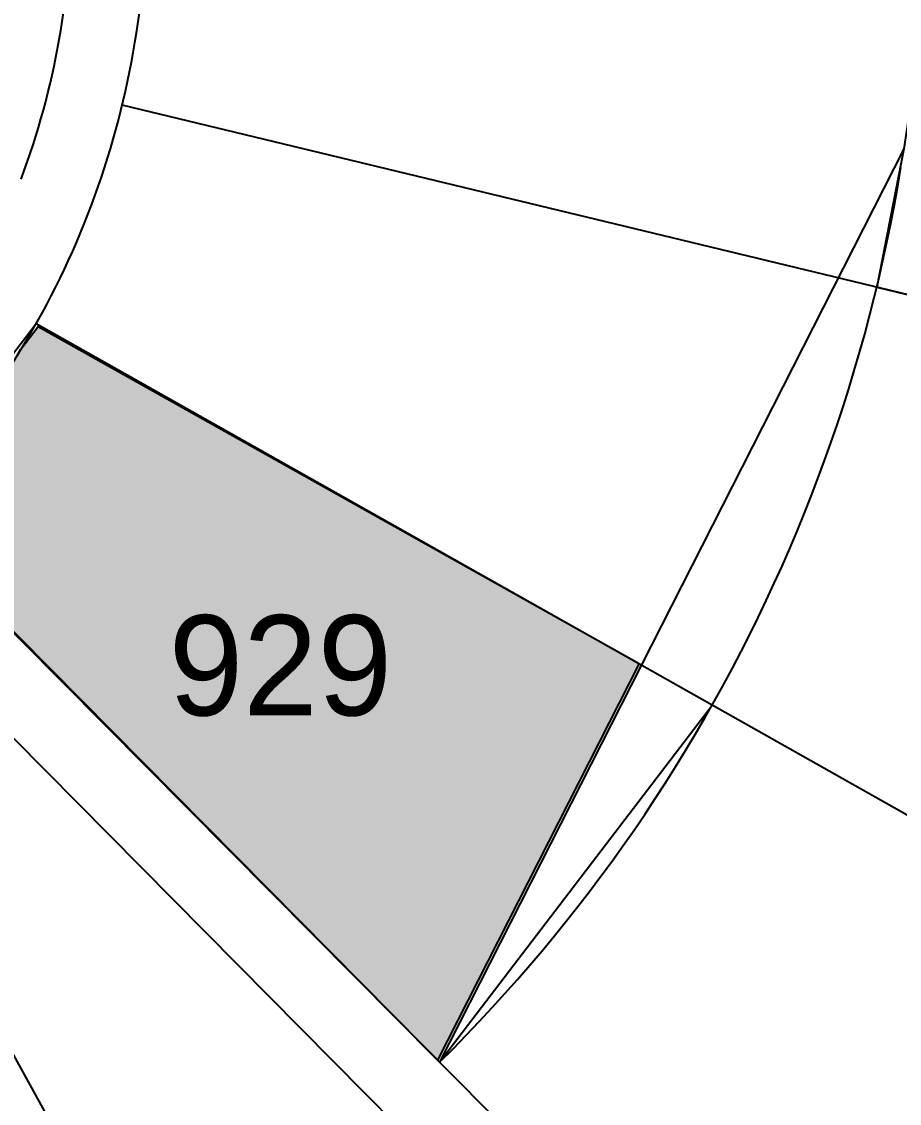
# Model space of a CAD drawing. Header units: metres. Extents: x 680594 to 684853, y 828874 to 830078.
# Drawn here: x 682194.54 to 682229.59, y 829540.97 to 829584.18 of the extents above; entities that cross this region are included whole.
import ezdxf
from ezdxf.enums import TextEntityAlignment as Align

# ---------------------------------------------------------------- set-up
doc = ezdxf.new("R2010")
doc.units = ezdxf.units.M
for name, color, linetype in [('PLOT_LINES', 7, 'Continuous'), ('PLOT_NUMBERS', 7, 'Continuous'), ('SELECTED_PLOTS', 3, 'Continuous')]:
    doc.layers.add(name, color=color, linetype=linetype)

msp = doc.modelspace()

# ---------------------------------------------------------------- hatches: boundary and pattern name
at = {"layer": 'SELECTED_PLOTS'}
h = msp.add_hatch(color=3, dxfattribs=at)
h.dxf.hatch_style = 1
h.paths.add_polyline_path([(682189.5, 829564.5), (682191, 829566.3), (682192.5, 829568.4), (682194, 829570.2), (682194.509, 829571.091), (682195.2, 829572), (682219.198, 829558.535), (682211.151, 829542.7)])

# ---------------------------------------------------------------- linework, layer by layer
at = {"layer": 'PLOT_LINES'}
for points in [[(682242.385, 829662.518), (682229.772, 829579.093), (682211.23, 829542.616)], [(682242.385, 829662.518), (682229.772, 829579.093), (682211.23, 829542.616)], [(682242.385, 829662.518), (682229.772, 829579.093), (682211.23, 829542.616)], [(682242.385, 829662.518), (682229.772, 829579.093), (682211.23, 829542.616)], [(682196.154, 829584.176), (682207.422, 829658.702)], [(682196.154, 829584.176), (682207.422, 829658.702)], [(682199.12, 829583.727), (682210.388, 829658.253)], [(682199.12, 829583.727), (682210.388, 829658.253)], [(682199.12, 829583.727), (682210.388, 829658.253)], [(682199.12, 829583.727), (682210.388, 829658.253)], [(682260.423, 829574.459), (682262.273, 829586.693), (682231.621, 829591.327), (682229.772, 829579.093), (682228.691, 829573.573), (682258.827, 829566.306), (682260.423, 829574.459)], [(682194.514, 829577.886), (682194.639, 829578.225), (682194.761, 829578.566), (682194.878, 829578.908), (682194.992, 829579.252), (682195.101, 829579.596), (682195.207, 829579.943), (682195.308, 829580.29), (682195.406, 829580.638), (682195.499, 829580.988), (682195.588, 829581.338), (682195.673, 829581.69), (682195.754, 829582.043), (682195.831, 829582.396), (682195.904, 829582.75), (682195.973, 829583.106), (682196.037, 829583.462), (682196.098, 829583.818), (682196.154, 829584.176)], [(682194.514, 829577.886), (682194.639, 829578.225), (682194.761, 829578.566), (682194.878, 829578.908), (682194.992, 829579.252), (682195.101, 829579.596), (682195.207, 829579.943), (682195.308, 829580.29), (682195.406, 829580.638), (682195.499, 829580.988), (682195.588, 829581.338), (682195.673, 829581.69), (682195.754, 829582.043), (682195.831, 829582.396), (682195.904, 829582.75), (682195.973, 829583.106), (682196.037, 829583.462), (682196.098, 829583.818), (682196.154, 829584.176)], [(682194.514, 829577.886), (682194.639, 829578.225), (682194.761, 829578.566), (682194.878, 829578.908), (682194.992, 829579.252), (682195.101, 829579.596), (682195.207, 829579.943), (682195.308, 829580.29), (682195.406, 829580.638), (682195.499, 829580.988), (682195.588, 829581.338), (682195.673, 829581.69), (682195.754, 829582.043), (682195.831, 829582.396), (682195.904, 829582.75), (682195.973, 829583.106), (682196.037, 829583.462), (682196.098, 829583.818), (682196.154, 829584.176)], [(682194.514, 829577.886), (682194.639, 829578.225), (682194.761, 829578.566), (682194.878, 829578.908), (682194.992, 829579.252), (682195.101, 829579.596), (682195.207, 829579.943), (682195.308, 829580.29), (682195.406, 829580.638), (682195.499, 829580.988), (682195.588, 829581.338), (682195.673, 829581.69), (682195.754, 829582.043), (682195.831, 829582.396), (682195.904, 829582.75), (682195.973, 829583.106), (682196.037, 829583.462), (682196.098, 829583.818), (682196.154, 829584.176)], [(682194.352, 829570.819), (682194.56, 829571.156), (682194.763, 829571.496), (682194.963, 829571.838), (682195.159, 829572.182), (682195.35, 829572.528), (682195.538, 829572.877), (682195.721, 829573.228), (682195.901, 829573.581), (682196.076, 829573.936), (682196.247, 829574.293), (682196.414, 829574.652), (682196.577, 829575.013), (682196.735, 829575.375), (682196.89, 829575.74), (682197.04, 829576.106), (682197.185, 829576.474), (682197.327, 829576.844), (682197.464, 829577.215), (682197.597, 829577.588), (682197.725, 829577.963), (682197.849, 829578.339), (682197.969, 829578.716), (682198.085, 829579.095), (682198.195, 829579.475), (682198.302, 829579.856), (682198.404, 829580.239), (682198.502, 829580.622), (682198.595, 829581.007), (682198.683, 829581.393), (682198.767, 829581.78), (682198.847, 829582.168), (682198.922, 829582.556), (682198.993, 829582.946), (682199.059, 829583.336), (682199.12, 829583.727)], [(682194.352, 829570.819), (682194.56, 829571.156), (682194.763, 829571.496), (682194.963, 829571.838), (682195.159, 829572.182), (682195.35, 829572.528), (682195.538, 829572.877), (682195.721, 829573.228), (682195.901, 829573.581), (682196.076, 829573.936), (682196.247, 829574.293), (682196.414, 829574.652), (682196.577, 829575.013), (682196.735, 829575.375), (682196.89, 829575.74), (682197.04, 829576.106), (682197.185, 829576.474), (682197.327, 829576.844), (682197.464, 829577.215), (682197.597, 829577.588), (682197.725, 829577.963), (682197.849, 829578.339), (682197.969, 829578.716), (682198.085, 829579.095), (682198.195, 829579.475), (682198.302, 829579.856), (682198.404, 829580.239), (682198.502, 829580.622), (682198.595, 829581.007), (682198.683, 829581.393), (682198.767, 829581.78), (682198.847, 829582.168), (682198.922, 829582.556), (682198.993, 829582.946), (682199.059, 829583.336), (682199.12, 829583.727)], [(682194.352, 829570.819), (682194.56, 829571.156), (682194.763, 829571.496), (682194.963, 829571.838), (682195.159, 829572.182), (682195.35, 829572.528), (682195.538, 829572.877), (682195.721, 829573.228), (682195.901, 829573.581), (682196.076, 829573.936), (682196.247, 829574.293), (682196.414, 829574.652), (682196.577, 829575.013), (682196.735, 829575.375), (682196.89, 829575.74), (682197.04, 829576.106), (682197.185, 829576.474), (682197.327, 829576.844), (682197.464, 829577.215), (682197.597, 829577.588), (682197.725, 829577.963), (682197.849, 829578.339), (682197.969, 829578.716), (682198.085, 829579.095), (682198.195, 829579.475), (682198.302, 829579.856), (682198.404, 829580.239), (682198.502, 829580.622), (682198.595, 829581.007), (682198.683, 829581.393), (682198.767, 829581.78), (682198.847, 829582.168), (682198.922, 829582.556), (682198.993, 829582.946), (682199.059, 829583.336), (682199.12, 829583.727)], [(682194.352, 829570.819), (682194.56, 829571.156), (682194.763, 829571.496), (682194.963, 829571.838), (682195.159, 829572.182), (682195.35, 829572.528), (682195.538, 829572.877), (682195.721, 829573.228), (682195.901, 829573.581), (682196.076, 829573.936), (682196.247, 829574.293), (682196.414, 829574.652), (682196.577, 829575.013), (682196.735, 829575.375), (682196.89, 829575.74), (682197.04, 829576.106), (682197.185, 829576.474), (682197.327, 829576.844), (682197.464, 829577.215), (682197.597, 829577.588), (682197.725, 829577.963), (682197.849, 829578.339), (682197.969, 829578.716), (682198.085, 829579.095), (682198.195, 829579.475), (682198.302, 829579.856), (682198.404, 829580.239), (682198.502, 829580.622), (682198.595, 829581.007), (682198.683, 829581.393), (682198.767, 829581.78), (682198.847, 829582.168), (682198.922, 829582.556), (682198.993, 829582.946), (682199.059, 829583.336), (682199.12, 829583.727)], [(682258.827, 829566.306), (682198.555, 829580.84)], [(682258.827, 829566.306), (682198.555, 829580.84)], [(682258.827, 829566.306), (682198.555, 829580.84)], [(682258.827, 829566.306), (682198.555, 829580.84)], [(682211.23, 829542.616), (682211.765, 829543.151), (682212.294, 829543.693), (682212.816, 829544.241), (682213.331, 829544.795), (682213.841, 829545.355), (682214.343, 829545.92), (682214.84, 829546.492), (682215.329, 829547.069), (682215.812, 829547.652), (682216.287, 829548.241), (682216.756, 829548.835), (682217.218, 829549.435), (682217.673, 829550.039), (682218.121, 829550.649), (682218.562, 829551.265), (682218.995, 829551.885), (682219.422, 829552.51), (682219.841, 829553.141), (682220.252, 829553.776), (682220.657, 829554.416), (682221.053, 829555.06), (682221.443, 829555.709), (682221.824, 829556.363), (682222.198, 829557.021), (682222.564, 829557.683), (682222.923, 829558.35), (682223.274, 829559.02), (682223.617, 829559.695), (682223.952, 829560.374), (682224.279, 829561.056), (682224.598, 829561.742), (682224.909, 829562.432), (682225.212, 829563.126), (682225.507, 829563.823), (682225.794, 829564.523), (682226.073, 829565.227), (682226.343, 829565.934), (682226.606, 829566.644), (682226.86, 829567.357), (682227.105, 829568.073), (682227.343, 829568.791), (682227.571, 829569.513), (682227.792, 829570.237), (682228.004, 829570.963), (682228.208, 829571.692), (682228.403, 829572.423), (682228.589, 829573.157), (682228.767, 829573.893), (682228.937, 829574.63), (682229.097, 829575.37), (682229.25, 829576.111), (682229.393, 829576.854), (682229.528, 829577.599), (682229.654, 829578.345)], [(682211.23, 829542.616), (682211.765, 829543.151), (682212.294, 829543.693), (682212.816, 829544.241), (682213.331, 829544.795), (682213.841, 829545.355), (682214.343, 829545.92), (682214.84, 829546.492), (682215.329, 829547.069), (682215.812, 829547.652), (682216.287, 829548.241), (682216.756, 829548.835), (682217.218, 829549.435), (682217.673, 829550.039), (682218.121, 829550.649), (682218.562, 829551.265), (682218.995, 829551.885), (682219.422, 829552.51), (682219.841, 829553.141), (682220.252, 829553.776), (682220.657, 829554.416), (682221.053, 829555.06), (682221.443, 829555.709), (682221.824, 829556.363), (682222.198, 829557.021), (682222.564, 829557.683), (682222.923, 829558.35), (682223.274, 829559.02), (682223.617, 829559.695), (682223.952, 829560.374), (682224.279, 829561.056), (682224.598, 829561.742), (682224.909, 829562.432), (682225.212, 829563.126), (682225.507, 829563.823), (682225.794, 829564.523), (682226.073, 829565.227), (682226.343, 829565.934), (682226.606, 829566.644), (682226.86, 829567.357), (682227.105, 829568.073), (682227.343, 829568.791), (682227.571, 829569.513), (682227.792, 829570.237), (682228.004, 829570.963), (682228.208, 829571.692), (682228.403, 829572.423), (682228.589, 829573.157), (682228.767, 829573.893), (682228.937, 829574.63), (682229.097, 829575.37), (682229.25, 829576.111), (682229.393, 829576.854), (682229.528, 829577.599), (682229.654, 829578.345)], [(682211.23, 829542.616), (682211.765, 829543.151), (682212.294, 829543.693), (682212.816, 829544.241), (682213.331, 829544.795), (682213.841, 829545.355), (682214.343, 829545.92), (682214.84, 829546.492), (682215.329, 829547.069), (682215.812, 829547.652), (682216.287, 829548.241), (682216.756, 829548.835), (682217.218, 829549.435), (682217.673, 829550.039), (682218.121, 829550.649), (682218.562, 829551.265), (682218.995, 829551.885), (682219.422, 829552.51), (682219.841, 829553.141), (682220.252, 829553.776), (682220.657, 829554.416), (682221.053, 829555.06), (682221.443, 829555.709), (682221.824, 829556.363), (682222.198, 829557.021), (682222.564, 829557.683), (682222.923, 829558.35), (682223.274, 829559.02), (682223.617, 829559.695), (682223.952, 829560.374), (682224.279, 829561.056), (682224.598, 829561.742), (682224.909, 829562.432), (682225.212, 829563.126), (682225.507, 829563.823), (682225.794, 829564.523), (682226.073, 829565.227), (682226.343, 829565.934), (682226.606, 829566.644), (682226.86, 829567.357), (682227.105, 829568.073), (682227.343, 829568.791), (682227.571, 829569.513), (682227.792, 829570.237), (682228.004, 829570.963), (682228.208, 829571.692), (682228.403, 829572.423), (682228.589, 829573.157), (682228.767, 829573.893), (682228.937, 829574.63), (682229.097, 829575.37), (682229.25, 829576.111), (682229.393, 829576.854), (682229.528, 829577.599), (682229.654, 829578.345)], [(682211.23, 829542.616), (682211.765, 829543.151), (682212.294, 829543.693), (682212.816, 829544.241), (682213.331, 829544.795), (682213.841, 829545.355), (682214.343, 829545.92), (682214.84, 829546.492), (682215.329, 829547.069), (682215.812, 829547.652), (682216.287, 829548.241), (682216.756, 829548.835), (682217.218, 829549.435), (682217.673, 829550.039), (682218.121, 829550.649), (682218.562, 829551.265), (682218.995, 829551.885), (682219.422, 829552.51), (682219.841, 829553.141), (682220.252, 829553.776), (682220.657, 829554.416), (682221.053, 829555.06), (682221.443, 829555.709), (682221.824, 829556.363), (682222.198, 829557.021), (682222.564, 829557.683), (682222.923, 829558.35), (682223.274, 829559.02), (682223.617, 829559.695), (682223.952, 829560.374), (682224.279, 829561.056), (682224.598, 829561.742), (682224.909, 829562.432), (682225.212, 829563.126), (682225.507, 829563.823), (682225.794, 829564.523), (682226.073, 829565.227), (682226.343, 829565.934), (682226.606, 829566.644), (682226.86, 829567.357), (682227.105, 829568.073), (682227.343, 829568.791), (682227.571, 829569.513), (682227.792, 829570.237), (682228.004, 829570.963), (682228.208, 829571.692), (682228.403, 829572.423), (682228.589, 829573.157), (682228.767, 829573.893), (682228.937, 829574.63), (682229.097, 829575.37), (682229.25, 829576.111), (682229.393, 829576.854), (682229.528, 829577.599), (682229.654, 829578.345)], [(682222.118, 829556.878), (682195.116, 829572.107), (682189.421, 829564.647), (682211.23, 829542.616), (682222.118, 829556.878)], [(682249.119, 829541.648), (682195.116, 829572.107)], [(682249.119, 829541.648), (682195.116, 829572.107)], [(682249.119, 829541.648), (682195.116, 829572.107)], [(682249.119, 829541.648), (682195.116, 829572.107)], [(682233.039, 829520.584), (682189.421, 829564.647)], [(682233.039, 829520.584), (682189.421, 829564.647)], [(682233.039, 829520.584), (682189.421, 829564.647)], [(682233.039, 829520.584), (682189.421, 829564.647)], [(682228.66, 829520.744), (682187.832, 829561.989)], [(682228.66, 829520.744), (682187.832, 829561.989)], [(682228.66, 829520.744), (682187.832, 829561.989)], [(682228.66, 829520.744), (682187.832, 829561.989)], [(682212.9, 829508.964), (682184.904, 829559.8)], [(682212.9, 829508.964), (682184.904, 829559.8)], [(682212.9, 829508.964), (682184.904, 829559.8)], [(682212.9, 829508.964), (682184.904, 829559.8)]]:
    msp.add_lwpolyline(points, dxfattribs=at)
at = {"layer": 'SELECTED_PLOTS', "color": 7}
msp.add_lwpolyline([(682189.5, 829564.5), (682191, 829566.3), (682192.5, 829568.4), (682194, 829570.2), (682194.509, 829571.091), (682195.2, 829572), (682219.198, 829558.535), (682211.151, 829542.7)], close=True, dxfattribs=at)

# ---------------------------------------------------------------- texts
at = {"layer": 'PLOT_NUMBERS', "color": 7}
msp.add_text('929', height=4, dxfattribs=at).set_placement((682204.873, 829558.467), align=Align.MIDDLE_CENTER)

doc.saveas('drawing.dxf')
